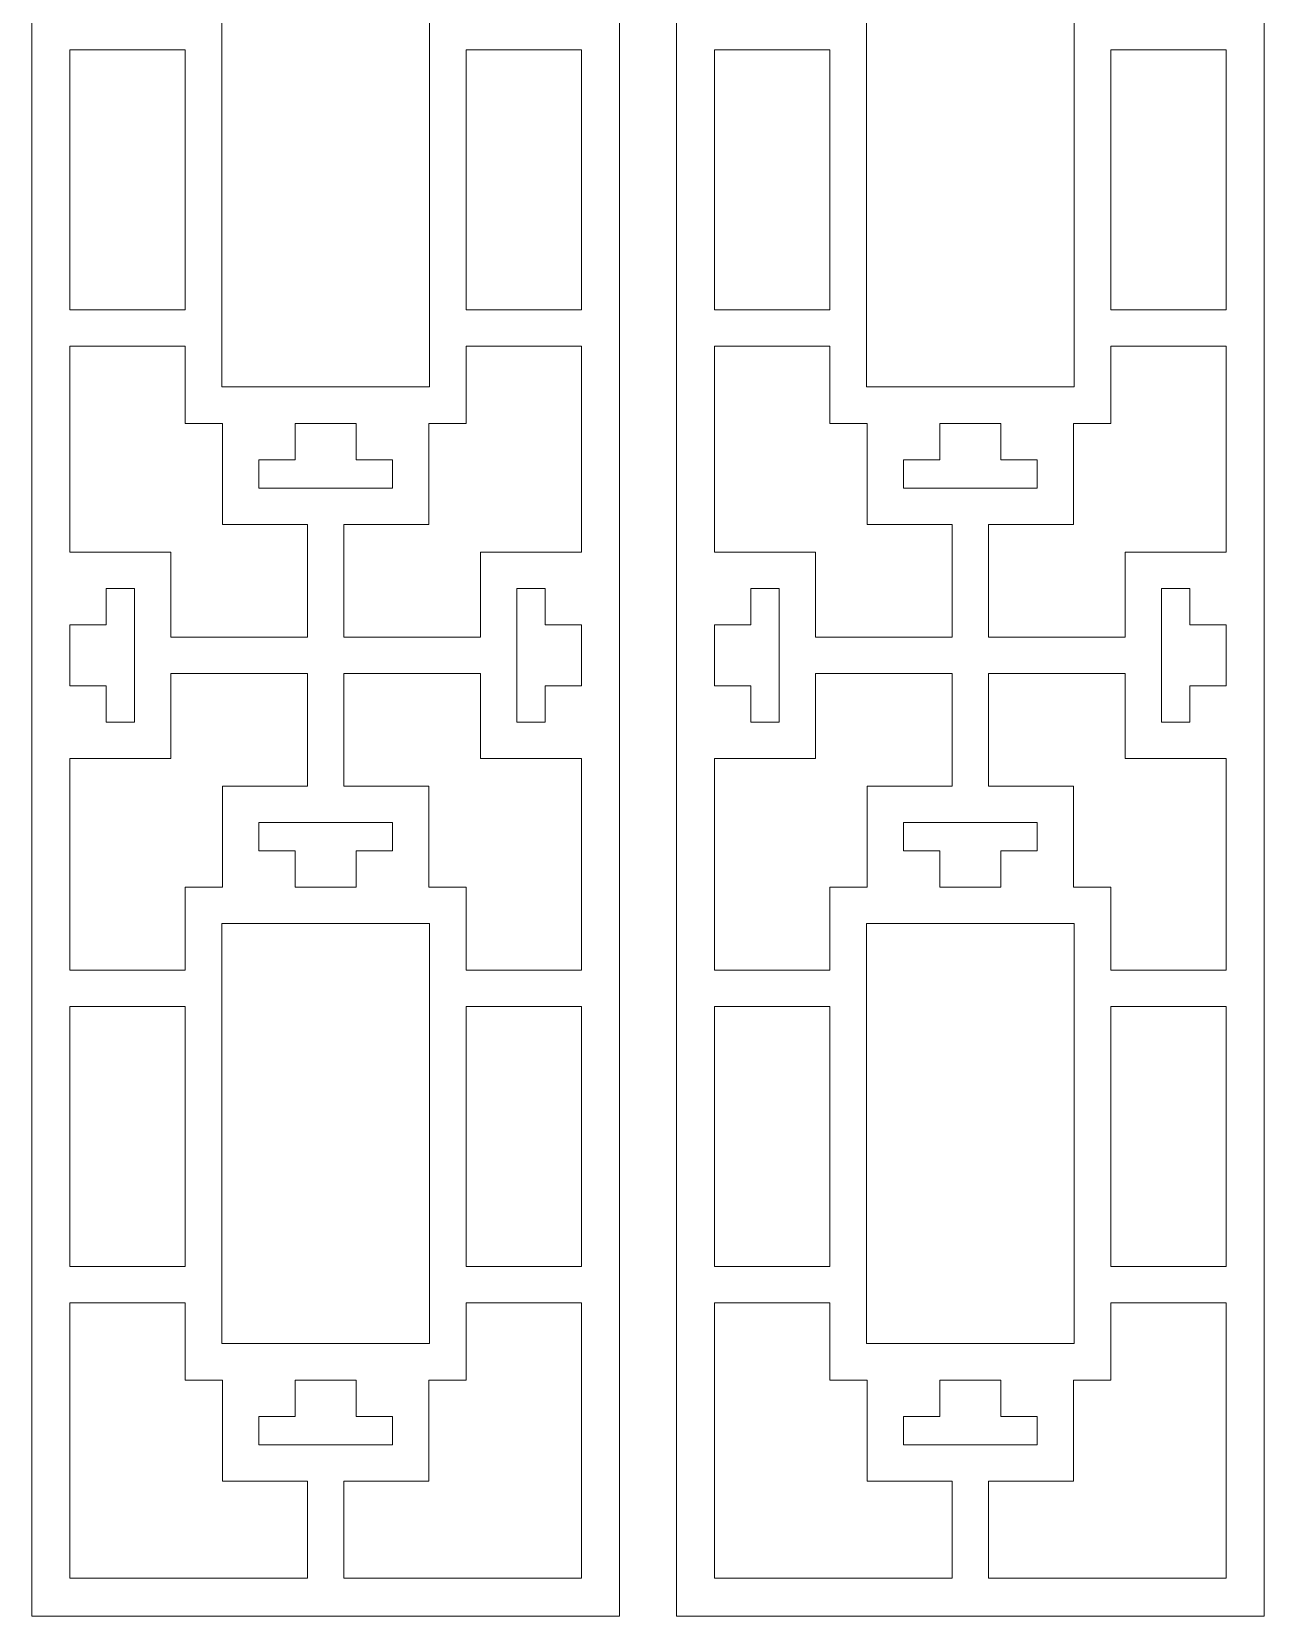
# Model space of a CAD drawing. Header units: centimetres. Extents: x -10 to -1.9, y -9.5 to 9.5.
# Drawn here: x -10.01 to -1.9, y -9.5 to 0.94 of the extents above; entities that cross this region are included whole.
import ezdxf

# ---------------------------------------------------------------- set-up
doc = ezdxf.new("R2010")
doc.units = ezdxf.units.CM
doc.header["$MEASUREMENT"] = 0
doc.layers.add('layer 1', color=7, linetype='Continuous')

msp = doc.modelspace()

# ---------------------------------------------------------------- linework, layer by layer
at = {"layer": 'layer 1', "color": 250, "lineweight": 9}
for points, knots in [([(-10.01028, 9.5), (-10.01028, 9.5), (-10.01028, 9.5), (-10.01028, 9.5), (-10.01028, 9.5), (-10.01028, 9.5), (-6.13964, 9.5), (-6.13964, 9.5), (-6.13964, 9.5), (-6.13964, 9.5), (-6.13964, -9.5), (-6.13964, -9.5), (-6.13964, -9.5), (-6.13964, -9.5), (-10.01028, -9.5), (-10.01028, -9.5), (-10.01028, -9.5), (-10.01028, -9.5), (-10.01028, 9.5), (-10.01028, 9.5)], [0, 0, 0, 0, 0.16666667, 0.16666667, 0.16666667, 0.16666667, 0.33333333, 0.33333333, 0.33333333, 0.33333333, 0.5, 0.5, 0.5, 0.5, 0.66666667, 0.66666667, 0.66666667, 0.66666667, 1, 1, 1, 1]), ([(-8.75913, 1.36327), (-8.75913, 1.36327), (-8.75913, 1.36327), (-8.75913, 1.36327), (-8.75913, 1.36327), (-8.75913, 1.36327), (-7.39078, 1.36327), (-7.39078, 1.36327), (-7.39078, 1.36327), (-7.39078, 1.36327), (-7.39078, -1.40278), (-7.39078, -1.40278), (-7.39078, -1.40278), (-7.39078, -1.40278), (-8.75913, -1.40278), (-8.75913, -1.40278), (-8.75913, -1.40278), (-8.75913, -1.40278), (-8.75913, 1.36327), (-8.75913, 1.36327)], [0, 0, 0, 0, 0.16666667, 0.16666667, 0.16666667, 0.16666667, 0.33333333, 0.33333333, 0.33333333, 0.33333333, 0.5, 0.5, 0.5, 0.5, 0.66666667, 0.66666667, 0.66666667, 0.66666667, 1, 1, 1, 1]), ([(-9.75881, -0.89433), (-9.75881, -0.89433), (-9.75881, -0.89433), (-9.75881, -0.89433), (-9.75881, -0.89433), (-9.75881, -0.89433), (-9.75881, 0.81739), (-9.75881, 0.81739), (-9.75881, 0.81739), (-9.75881, 0.81739), (-8.99922, 0.81739), (-8.99922, 0.81739), (-8.99922, 0.81739), (-8.99922, 0.81739), (-8.99922, -0.89433), (-8.99922, -0.89433), (-8.99922, -0.89433), (-8.99922, -0.89433), (-9.75881, -0.89433), (-9.75881, -0.89433)], [0, 0, 0, 0, 0.16666667, 0.16666667, 0.16666667, 0.16666667, 0.33333333, 0.33333333, 0.33333333, 0.33333333, 0.5, 0.5, 0.5, 0.5, 0.66666667, 0.66666667, 0.66666667, 0.66666667, 1, 1, 1, 1]), ([(-6.39109, 0.81739), (-6.39109, 0.81739), (-6.39109, 0.81739), (-6.39109, 0.81739), (-6.39109, 0.81739), (-6.39109, 0.81739), (-6.39109, -0.89433), (-6.39109, -0.89433), (-6.39109, -0.89433), (-6.39109, -0.89433), (-7.1507, -0.89433), (-7.1507, -0.89433), (-7.1507, -0.89433), (-7.1507, -0.89433), (-7.1507, 0.81739), (-7.1507, 0.81739), (-7.1507, 0.81739), (-7.1507, 0.81739), (-6.39109, 0.81739), (-6.39109, 0.81739)], [0, 0, 0, 0, 0.16666667, 0.16666667, 0.16666667, 0.16666667, 0.33333333, 0.33333333, 0.33333333, 0.33333333, 0.5, 0.5, 0.5, 0.5, 0.66666667, 0.66666667, 0.66666667, 0.66666667, 1, 1, 1, 1]), ([(-9.75881, -2.48993), (-9.75881, -2.48993), (-9.75881, -2.48993), (-9.75881, -2.48993), (-9.75881, -2.48993), (-9.75881, -2.48993), (-9.75881, -1.13441), (-9.75881, -1.13441), (-9.75881, -1.13441), (-9.75881, -1.13441), (-8.99922, -1.13441), (-8.99922, -1.13441), (-8.99922, -1.13441), (-8.99922, -1.13441), (-8.99922, -1.64286), (-8.99922, -1.64286), (-8.99922, -1.64286), (-8.99922, -1.64286), (-8.75521, -1.64286), (-8.75521, -1.64286), (-8.75521, -1.64286), (-8.75521, -1.64286), (-8.75521, -1.88295), (-8.75521, -1.88295), (-8.75521, -1.88295), (-8.75521, -1.88295), (-8.75521, -2.06896), (-8.75521, -2.06896), (-8.75521, -2.06896), (-8.75521, -2.06896), (-8.75521, -2.30905), (-8.75521, -2.30905), (-8.75521, -2.30905), (-8.75521, -2.30905), (-8.51511, -2.30905), (-8.51511, -2.30905), (-8.51511, -2.30905), (-8.51511, -2.30905), (-8.195, -2.30905), (-8.195, -2.30905), (-8.195, -2.30905), (-8.195, -2.30905), (-8.195, -3.05013), (-8.195, -3.05013), (-8.195, -3.05013), (-8.195, -3.05013), (-9.09359, -3.05013), (-9.09359, -3.05013), (-9.09359, -3.05013), (-9.09359, -3.05013), (-9.09359, -2.73002), (-9.09359, -2.73002), (-9.09359, -2.73002), (-9.09359, -2.73002), (-9.09359, -2.48993), (-9.09359, -2.48993), (-9.09359, -2.48993), (-9.09359, -2.48993), (-9.33368, -2.48993), (-9.33368, -2.48993), (-9.33368, -2.48993), (-9.33368, -2.48993), (-9.51968, -2.48993), (-9.51968, -2.48993), (-9.51968, -2.48993), (-9.51968, -2.48993), (-9.75881, -2.48993), (-9.75881, -2.48993)], [0, 0, 0, 0, 0.05555556, 0.05555556, 0.05555556, 0.05555556, 0.11111111, 0.11111111, 0.11111111, 0.11111111, 0.16666667, 0.16666667, 0.16666667, 0.16666667, 0.22222222, 0.22222222, 0.22222222, 0.22222222, 0.27777778, 0.27777778, 0.27777778, 0.27777778, 0.33333333, 0.33333333, 0.33333333, 0.33333333, 0.38888889, 0.38888889, 0.38888889, 0.38888889, 0.44444444, 0.44444444, 0.44444444, 0.44444444, 0.5, 0.5, 0.5, 0.5, 0.55555556, 0.55555556, 0.55555556, 0.55555556, 0.61111111, 0.61111111, 0.61111111, 0.61111111, 0.66666667, 0.66666667, 0.66666667, 0.66666667, 0.72222222, 0.72222222, 0.72222222, 0.72222222, 0.77777778, 0.77777778, 0.77777778, 0.77777778, 0.83333333, 0.83333333, 0.83333333, 0.83333333, 0.88888889, 0.88888889, 0.88888889, 0.88888889, 1, 1, 1, 1]), ([(-6.39109, -1.13441), (-6.39109, -1.13441), (-6.39109, -1.13441), (-6.39109, -1.13441), (-6.39109, -1.13441), (-6.39109, -1.13441), (-6.39109, -2.48993), (-6.39109, -2.48993), (-6.39109, -2.48993), (-6.39109, -2.48993), (-6.63022, -2.48993), (-6.63022, -2.48993), (-6.63022, -2.48993), (-6.63022, -2.48993), (-6.81623, -2.48993), (-6.81623, -2.48993), (-6.81623, -2.48993), (-6.81623, -2.48993), (-7.05632, -2.48993), (-7.05632, -2.48993), (-7.05632, -2.48993), (-7.05632, -2.48993), (-7.05632, -2.73002), (-7.05632, -2.73002), (-7.05632, -2.73002), (-7.05632, -2.73002), (-7.05632, -3.05013), (-7.05632, -3.05013), (-7.05632, -3.05013), (-7.05632, -3.05013), (-7.95492, -3.05013), (-7.95492, -3.05013), (-7.95492, -3.05013), (-7.95492, -3.05013), (-7.95492, -2.30905), (-7.95492, -2.30905), (-7.95492, -2.30905), (-7.95492, -2.30905), (-7.63479, -2.30905), (-7.63479, -2.30905), (-7.63479, -2.30905), (-7.63479, -2.30905), (-7.39473, -2.30905), (-7.39473, -2.30905), (-7.39473, -2.30905), (-7.39473, -2.30905), (-7.39473, -2.06896), (-7.39473, -2.06896), (-7.39473, -2.06896), (-7.39473, -2.06896), (-7.39473, -1.88295), (-7.39473, -1.88295), (-7.39473, -1.88295), (-7.39473, -1.88295), (-7.39473, -1.64286), (-7.39473, -1.64286), (-7.39473, -1.64286), (-7.39473, -1.64286), (-7.1507, -1.64286), (-7.1507, -1.64286), (-7.1507, -1.64286), (-7.1507, -1.64286), (-7.1507, -1.13441), (-7.1507, -1.13441), (-7.1507, -1.13441), (-7.1507, -1.13441), (-6.39109, -1.13441), (-6.39109, -1.13441)], [0, 0, 0, 0, 0.05555556, 0.05555556, 0.05555556, 0.05555556, 0.11111111, 0.11111111, 0.11111111, 0.11111111, 0.16666667, 0.16666667, 0.16666667, 0.16666667, 0.22222222, 0.22222222, 0.22222222, 0.22222222, 0.27777778, 0.27777778, 0.27777778, 0.27777778, 0.33333333, 0.33333333, 0.33333333, 0.33333333, 0.38888889, 0.38888889, 0.38888889, 0.38888889, 0.44444444, 0.44444444, 0.44444444, 0.44444444, 0.5, 0.5, 0.5, 0.5, 0.55555556, 0.55555556, 0.55555556, 0.55555556, 0.61111111, 0.61111111, 0.61111111, 0.61111111, 0.66666667, 0.66666667, 0.66666667, 0.66666667, 0.72222222, 0.72222222, 0.72222222, 0.72222222, 0.77777778, 0.77777778, 0.77777778, 0.77777778, 0.83333333, 0.83333333, 0.83333333, 0.83333333, 0.88888889, 0.88888889, 0.88888889, 0.88888889, 1, 1, 1, 1]), ([(-8.27504, -1.64286), (-8.27504, -1.64286), (-8.27504, -1.64286), (-8.27504, -1.64286), (-8.27504, -1.64286), (-8.27504, -1.64286), (-8.27504, -1.88295), (-8.27504, -1.88295), (-8.27504, -1.88295), (-8.27504, -1.88295), (-8.51511, -1.88295), (-8.51511, -1.88295), (-8.51511, -1.88295), (-8.51511, -1.88295), (-8.51511, -2.06896), (-8.51511, -2.06896), (-8.51511, -2.06896), (-8.51511, -2.06896), (-7.63479, -2.06896), (-7.63479, -2.06896), (-7.63479, -2.06896), (-7.63479, -2.06896), (-7.63479, -1.88295), (-7.63479, -1.88295), (-7.63479, -1.88295), (-7.63479, -1.88295), (-7.8749, -1.88295), (-7.8749, -1.88295), (-7.8749, -1.88295), (-7.8749, -1.88295), (-7.8749, -1.64286), (-7.8749, -1.64286), (-7.8749, -1.64286), (-7.8749, -1.64286), (-8.27504, -1.64286), (-8.27504, -1.64286)], [0, 0, 0, 0, 0.1, 0.1, 0.1, 0.1, 0.2, 0.2, 0.2, 0.2, 0.3, 0.3, 0.3, 0.3, 0.4, 0.4, 0.4, 0.4, 0.5, 0.5, 0.5, 0.5, 0.6, 0.6, 0.6, 0.6, 0.7, 0.7, 0.7, 0.7, 0.8, 0.8, 0.8, 0.8, 1, 1, 1, 1]), ([(-9.75881, -3.37024), (-9.75881, -3.37024), (-9.75881, -3.37024), (-9.75881, -3.37024), (-9.75881, -3.37024), (-9.75881, -3.37024), (-9.75881, -2.9701), (-9.75881, -2.9701), (-9.75881, -2.9701), (-9.75881, -2.9701), (-9.51968, -2.9701), (-9.51968, -2.9701), (-9.51968, -2.9701), (-9.51968, -2.9701), (-9.51968, -2.73002), (-9.51968, -2.73002), (-9.51968, -2.73002), (-9.51968, -2.73002), (-9.33368, -2.73002), (-9.33368, -2.73002), (-9.33368, -2.73002), (-9.33368, -2.73002), (-9.33368, -3.61033), (-9.33368, -3.61033), (-9.33368, -3.61033), (-9.33368, -3.61033), (-9.51968, -3.61033), (-9.51968, -3.61033), (-9.51968, -3.61033), (-9.51968, -3.61033), (-9.51968, -3.37024), (-9.51968, -3.37024), (-9.51968, -3.37024), (-9.51968, -3.37024), (-9.75881, -3.37024), (-9.75881, -3.37024)], [0, 0, 0, 0, 0.1, 0.1, 0.1, 0.1, 0.2, 0.2, 0.2, 0.2, 0.3, 0.3, 0.3, 0.3, 0.4, 0.4, 0.4, 0.4, 0.5, 0.5, 0.5, 0.5, 0.6, 0.6, 0.6, 0.6, 0.7, 0.7, 0.7, 0.7, 0.8, 0.8, 0.8, 0.8, 1, 1, 1, 1]), ([(-6.39109, -2.9701), (-6.39109, -2.9701), (-6.39109, -2.9701), (-6.39109, -2.9701), (-6.39109, -2.9701), (-6.39109, -2.9701), (-6.39109, -3.37024), (-6.39109, -3.37024), (-6.39109, -3.37024), (-6.39109, -3.37024), (-6.63022, -3.37024), (-6.63022, -3.37024), (-6.63022, -3.37024), (-6.63022, -3.37024), (-6.63022, -3.61033), (-6.63022, -3.61033), (-6.63022, -3.61033), (-6.63022, -3.61033), (-6.81623, -3.61033), (-6.81623, -3.61033), (-6.81623, -3.61033), (-6.81623, -3.61033), (-6.81623, -2.73002), (-6.81623, -2.73002), (-6.81623, -2.73002), (-6.81623, -2.73002), (-6.63022, -2.73002), (-6.63022, -2.73002), (-6.63022, -2.73002), (-6.63022, -2.73002), (-6.63022, -2.9701), (-6.63022, -2.9701), (-6.63022, -2.9701), (-6.63022, -2.9701), (-6.39109, -2.9701), (-6.39109, -2.9701)], [0, 0, 0, 0, 0.1, 0.1, 0.1, 0.1, 0.2, 0.2, 0.2, 0.2, 0.3, 0.3, 0.3, 0.3, 0.4, 0.4, 0.4, 0.4, 0.5, 0.5, 0.5, 0.5, 0.6, 0.6, 0.6, 0.6, 0.7, 0.7, 0.7, 0.7, 0.8, 0.8, 0.8, 0.8, 1, 1, 1, 1]), ([(-9.75881, -5.24338), (-9.75881, -5.24338), (-9.75881, -5.24338), (-9.75881, -5.24338), (-9.75881, -5.24338), (-9.75881, -5.24338), (-9.75881, -3.85041), (-9.75881, -3.85041), (-9.75881, -3.85041), (-9.75881, -3.85041), (-9.51968, -3.85041), (-9.51968, -3.85041), (-9.51968, -3.85041), (-9.51968, -3.85041), (-9.33368, -3.85041), (-9.33368, -3.85041), (-9.33368, -3.85041), (-9.33368, -3.85041), (-9.09359, -3.85041), (-9.09359, -3.85041), (-9.09359, -3.85041), (-9.09359, -3.85041), (-9.09359, -3.61033), (-9.09359, -3.61033), (-9.09359, -3.61033), (-9.09359, -3.61033), (-9.09359, -3.29021), (-9.09359, -3.29021), (-9.09359, -3.29021), (-9.09359, -3.29021), (-8.195, -3.29021), (-8.195, -3.29021), (-8.195, -3.29021), (-8.195, -3.29021), (-8.195, -4.0313), (-8.195, -4.0313), (-8.195, -4.0313), (-8.195, -4.0313), (-8.51511, -4.0313), (-8.51511, -4.0313), (-8.51511, -4.0313), (-8.51511, -4.0313), (-8.75521, -4.0313), (-8.75521, -4.0313), (-8.75521, -4.0313), (-8.75521, -4.25135), (-8.75521, -4.47732), (-8.75521, -4.69749), (-8.75521, -4.69749), (-8.75521, -4.69749), (-8.99922, -4.69749), (-8.99922, -4.69749), (-8.99922, -4.69749), (-8.99922, -4.69749), (-8.99922, -5.24338), (-8.99922, -5.24338), (-8.99922, -5.24338), (-8.99922, -5.24338), (-9.75881, -5.24338), (-9.75881, -5.24338)], [0, 0, 0, 0, 0.0625, 0.0625, 0.0625, 0.0625, 0.125, 0.125, 0.125, 0.125, 0.1875, 0.1875, 0.1875, 0.1875, 0.25, 0.25, 0.25, 0.25, 0.3125, 0.3125, 0.3125, 0.3125, 0.375, 0.375, 0.375, 0.375, 0.4375, 0.4375, 0.4375, 0.4375, 0.5, 0.5, 0.5, 0.5, 0.5625, 0.5625, 0.5625, 0.5625, 0.625, 0.625, 0.625, 0.625, 0.6875, 0.6875, 0.6875, 0.6875, 0.75, 0.75, 0.75, 0.75, 0.8125, 0.8125, 0.8125, 0.8125, 0.875, 0.875, 0.875, 0.875, 1, 1, 1, 1]), ([(-6.39109, -3.85041), (-6.39109, -3.85041), (-6.39109, -3.85041), (-6.39109, -3.85041), (-6.39109, -3.85041), (-6.39109, -3.85041), (-6.39109, -5.24338), (-6.39109, -5.24338), (-6.39109, -5.24338), (-6.39109, -5.24338), (-7.1507, -5.24338), (-7.1507, -5.24338), (-7.1507, -5.24338), (-7.1507, -5.24338), (-7.1507, -4.69749), (-7.1507, -4.69749), (-7.1507, -4.69749), (-7.1507, -4.69749), (-7.39473, -4.69749), (-7.39473, -4.69749), (-7.39473, -4.69749), (-7.39473, -4.47732), (-7.39473, -4.25135), (-7.39473, -4.0313), (-7.39473, -4.0313), (-7.39473, -4.0313), (-7.63479, -4.0313), (-7.63479, -4.0313), (-7.63479, -4.0313), (-7.63479, -4.0313), (-7.95492, -4.0313), (-7.95492, -4.0313), (-7.95492, -4.0313), (-7.95492, -4.0313), (-7.95492, -3.29021), (-7.95492, -3.29021), (-7.95492, -3.29021), (-7.95492, -3.29021), (-7.05632, -3.29021), (-7.05632, -3.29021), (-7.05632, -3.29021), (-7.05632, -3.29021), (-7.05632, -3.61033), (-7.05632, -3.61033), (-7.05632, -3.61033), (-7.05632, -3.61033), (-7.05632, -3.85041), (-7.05632, -3.85041), (-7.05632, -3.85041), (-7.05632, -3.85041), (-6.81623, -3.85041), (-6.81623, -3.85041), (-6.81623, -3.85041), (-6.81623, -3.85041), (-6.63022, -3.85041), (-6.63022, -3.85041), (-6.63022, -3.85041), (-6.63022, -3.85041), (-6.39109, -3.85041), (-6.39109, -3.85041)], [0, 0, 0, 0, 0.0625, 0.0625, 0.0625, 0.0625, 0.125, 0.125, 0.125, 0.125, 0.1875, 0.1875, 0.1875, 0.1875, 0.25, 0.25, 0.25, 0.25, 0.3125, 0.3125, 0.3125, 0.3125, 0.375, 0.375, 0.375, 0.375, 0.4375, 0.4375, 0.4375, 0.4375, 0.5, 0.5, 0.5, 0.5, 0.5625, 0.5625, 0.5625, 0.5625, 0.625, 0.625, 0.625, 0.625, 0.6875, 0.6875, 0.6875, 0.6875, 0.75, 0.75, 0.75, 0.75, 0.8125, 0.8125, 0.8125, 0.8125, 0.875, 0.875, 0.875, 0.875, 1, 1, 1, 1]), ([(-8.27504, -4.69749), (-8.27504, -4.69749), (-8.27504, -4.69749), (-8.27504, -4.69749), (-8.27504, -4.69749), (-8.27504, -4.69749), (-7.8749, -4.69749), (-7.8749, -4.69749), (-7.8749, -4.69749), (-7.8749, -4.69749), (-7.8749, -4.45741), (-7.8749, -4.45741), (-7.8749, -4.45741), (-7.8749, -4.45741), (-7.63479, -4.45741), (-7.63479, -4.45741), (-7.63479, -4.45741), (-7.63479, -4.45741), (-7.63479, -4.27138), (-7.63479, -4.27138), (-7.63479, -4.27138), (-7.63479, -4.27138), (-8.51511, -4.27138), (-8.51511, -4.27138), (-8.51511, -4.27138), (-8.51511, -4.27138), (-8.51511, -4.45741), (-8.51511, -4.45741), (-8.51511, -4.45741), (-8.51511, -4.45741), (-8.27504, -4.45741), (-8.27504, -4.45741), (-8.27504, -4.45741), (-8.27504, -4.45741), (-8.27504, -4.69749), (-8.27504, -4.69749)], [0, 0, 0, 0, 0.1, 0.1, 0.1, 0.1, 0.2, 0.2, 0.2, 0.2, 0.3, 0.3, 0.3, 0.3, 0.4, 0.4, 0.4, 0.4, 0.5, 0.5, 0.5, 0.5, 0.6, 0.6, 0.6, 0.6, 0.7, 0.7, 0.7, 0.7, 0.8, 0.8, 0.8, 0.8, 1, 1, 1, 1]), ([(-8.75913, -4.93757), (-8.75913, -4.93757), (-8.75913, -4.93757), (-8.75913, -4.93757), (-8.75913, -4.93757), (-8.75913, -4.93757), (-7.39078, -4.93757), (-7.39078, -4.93757), (-7.39078, -4.93757), (-7.39078, -4.93757), (-7.39078, -7.70362), (-7.39078, -7.70362), (-7.39078, -7.70362), (-7.39078, -7.70362), (-8.75913, -7.70362), (-8.75913, -7.70362), (-8.75913, -7.70362), (-8.75913, -7.70362), (-8.75913, -4.93757), (-8.75913, -4.93757)], [0, 0, 0, 0, 0.16666667, 0.16666667, 0.16666667, 0.16666667, 0.33333333, 0.33333333, 0.33333333, 0.33333333, 0.5, 0.5, 0.5, 0.5, 0.66666667, 0.66666667, 0.66666667, 0.66666667, 1, 1, 1, 1]), ([(-9.75881, -7.19519), (-9.75881, -7.19519), (-9.75881, -7.19519), (-9.75881, -7.19519), (-9.75881, -7.19519), (-9.75881, -7.19519), (-9.75881, -5.48347), (-9.75881, -5.48347), (-9.75881, -5.48347), (-9.75881, -5.48347), (-8.99922, -5.48347), (-8.99922, -5.48347), (-8.99922, -5.48347), (-8.99922, -5.48347), (-8.99922, -7.19519), (-8.99922, -7.19519), (-8.99922, -7.19519), (-8.99922, -7.19519), (-9.75881, -7.19519), (-9.75881, -7.19519)], [0, 0, 0, 0, 0.16666667, 0.16666667, 0.16666667, 0.16666667, 0.33333333, 0.33333333, 0.33333333, 0.33333333, 0.5, 0.5, 0.5, 0.5, 0.66666667, 0.66666667, 0.66666667, 0.66666667, 1, 1, 1, 1]), ([(-6.39109, -5.48347), (-6.39109, -5.48347), (-6.39109, -5.48347), (-6.39109, -5.48347), (-6.39109, -5.48347), (-6.39109, -5.48347), (-6.39109, -7.19519), (-6.39109, -7.19519), (-6.39109, -7.19519), (-6.39109, -7.19519), (-7.1507, -7.19519), (-7.1507, -7.19519), (-7.1507, -7.19519), (-7.1507, -7.19519), (-7.1507, -5.48347), (-7.1507, -5.48347), (-7.1507, -5.48347), (-7.1507, -5.48347), (-6.39109, -5.48347), (-6.39109, -5.48347)], [0, 0, 0, 0, 0.16666667, 0.16666667, 0.16666667, 0.16666667, 0.33333333, 0.33333333, 0.33333333, 0.33333333, 0.5, 0.5, 0.5, 0.5, 0.66666667, 0.66666667, 0.66666667, 0.66666667, 1, 1, 1, 1]), ([(-8.195, -9.24853), (-8.195, -9.24853), (-8.195, -9.24853), (-8.195, -9.24853), (-8.195, -9.24853), (-8.195, -9.24853), (-9.75881, -9.24853), (-9.75881, -9.24853), (-9.75881, -9.24853), (-9.75881, -9.24853), (-9.75881, -7.43527), (-9.75881, -7.43527), (-9.75881, -7.43527), (-9.75881, -7.43527), (-8.99922, -7.43527), (-8.99922, -7.43527), (-8.99922, -7.43527), (-8.99922, -7.43527), (-8.99922, -7.94371), (-8.99922, -7.94371), (-8.99922, -7.94371), (-8.99922, -7.94371), (-8.75521, -7.94371), (-8.75521, -7.94371), (-8.75521, -7.94371), (-8.75521, -8.16576), (-8.75521, -8.38783), (-8.75521, -8.60989), (-8.75521, -8.60989), (-8.75521, -8.60989), (-8.195, -8.60989), (-8.195, -8.60989), (-8.195, -8.60989), (-8.195, -8.60989), (-8.195, -9.24853), (-8.195, -9.24853)], [0, 0, 0, 0, 0.1, 0.1, 0.1, 0.1, 0.2, 0.2, 0.2, 0.2, 0.3, 0.3, 0.3, 0.3, 0.4, 0.4, 0.4, 0.4, 0.5, 0.5, 0.5, 0.5, 0.6, 0.6, 0.6, 0.6, 0.7, 0.7, 0.7, 0.7, 0.8, 0.8, 0.8, 0.8, 1, 1, 1, 1]), ([(-6.39109, -7.43527), (-6.39109, -7.43527), (-6.39109, -7.43527), (-6.39109, -7.43527), (-6.39109, -7.43527), (-6.39109, -7.43527), (-6.39109, -9.24853), (-6.39109, -9.24853), (-6.39109, -9.24853), (-6.39109, -9.24853), (-7.95492, -9.24853), (-7.95492, -9.24853), (-7.95492, -9.24853), (-7.95492, -9.24853), (-7.95492, -8.60989), (-7.95492, -8.60989), (-7.95492, -8.60989), (-7.95492, -8.60989), (-7.39473, -8.60989), (-7.39473, -8.60989), (-7.39473, -8.60989), (-7.39473, -8.38783), (-7.39473, -8.16578), (-7.39473, -7.94371), (-7.39473, -7.94371), (-7.39473, -7.94371), (-7.1507, -7.94371), (-7.1507, -7.94371), (-7.1507, -7.94371), (-7.1507, -7.94371), (-7.1507, -7.43527), (-7.1507, -7.43527), (-7.1507, -7.43527), (-7.1507, -7.43527), (-6.39109, -7.43527), (-6.39109, -7.43527)], [0, 0, 0, 0, 0.1, 0.1, 0.1, 0.1, 0.2, 0.2, 0.2, 0.2, 0.3, 0.3, 0.3, 0.3, 0.4, 0.4, 0.4, 0.4, 0.5, 0.5, 0.5, 0.5, 0.6, 0.6, 0.6, 0.6, 0.7, 0.7, 0.7, 0.7, 0.8, 0.8, 0.8, 0.8, 1, 1, 1, 1]), ([(-8.27504, -7.94371), (-8.27504, -7.94371), (-8.27504, -7.94371), (-8.27504, -7.94371), (-8.27504, -7.94371), (-8.27504, -7.94371), (-8.27504, -8.18379), (-8.27504, -8.18379), (-8.27504, -8.18379), (-8.27504, -8.18379), (-8.51511, -8.18379), (-8.51511, -8.18379), (-8.51511, -8.18379), (-8.51511, -8.18379), (-8.51511, -8.3698), (-8.51511, -8.3698), (-8.51511, -8.3698), (-8.51511, -8.3698), (-7.63479, -8.3698), (-7.63479, -8.3698), (-7.63479, -8.3698), (-7.63479, -8.3698), (-7.63479, -8.18379), (-7.63479, -8.18379), (-7.63479, -8.18379), (-7.63479, -8.18379), (-7.8749, -8.18379), (-7.8749, -8.18379), (-7.8749, -8.18379), (-7.8749, -8.18379), (-7.8749, -7.94371), (-7.8749, -7.94371), (-7.8749, -7.94371), (-7.8749, -7.94371), (-8.27504, -7.94371), (-8.27504, -7.94371)], [0, 0, 0, 0, 0.1, 0.1, 0.1, 0.1, 0.2, 0.2, 0.2, 0.2, 0.3, 0.3, 0.3, 0.3, 0.4, 0.4, 0.4, 0.4, 0.5, 0.5, 0.5, 0.5, 0.6, 0.6, 0.6, 0.6, 0.7, 0.7, 0.7, 0.7, 0.8, 0.8, 0.8, 0.8, 1, 1, 1, 1])]:
    msp.add_open_spline(points, degree=3, knots=knots, dxfattribs=at)
at = {"layer": 'layer 1', "color": 7, "lineweight": 9}
for points, knots in [([(-5.76575, 9.5), (-5.76575, 9.5), (-5.76575, 9.5), (-5.76575, 9.5), (-5.76575, 9.5), (-5.76575, 9.5), (-1.89511, 9.5), (-1.89511, 9.5), (-1.89511, 9.5), (-1.89511, 9.5), (-1.89511, -9.5), (-1.89511, -9.5), (-1.89511, -9.5), (-1.89511, -9.5), (-5.76575, -9.5), (-5.76575, -9.5), (-5.76575, -9.5), (-5.76575, -9.5), (-5.76575, 9.5), (-5.76575, 9.5)], [0, 0, 0, 0, 0.16666667, 0.16666667, 0.16666667, 0.16666667, 0.33333333, 0.33333333, 0.33333333, 0.33333333, 0.5, 0.5, 0.5, 0.5, 0.66666667, 0.66666667, 0.66666667, 0.66666667, 1, 1, 1, 1]), ([(-4.5146, 1.36327), (-4.5146, 1.36327), (-4.5146, 1.36327), (-4.5146, 1.36327), (-4.5146, 1.36327), (-4.5146, 1.36327), (-3.14625, 1.36327), (-3.14625, 1.36327), (-3.14625, 1.36327), (-3.14625, 1.36327), (-3.14625, -1.40278), (-3.14625, -1.40278), (-3.14625, -1.40278), (-3.14625, -1.40278), (-4.5146, -1.40278), (-4.5146, -1.40278), (-4.5146, -1.40278), (-4.5146, -1.40278), (-4.5146, 1.36327), (-4.5146, 1.36327)], [0, 0, 0, 0, 0.16666667, 0.16666667, 0.16666667, 0.16666667, 0.33333333, 0.33333333, 0.33333333, 0.33333333, 0.5, 0.5, 0.5, 0.5, 0.66666667, 0.66666667, 0.66666667, 0.66666667, 1, 1, 1, 1]), ([(-5.51428, -0.89433), (-5.51428, -0.89433), (-5.51428, -0.89433), (-5.51428, -0.89433), (-5.51428, -0.89433), (-5.51428, -0.89433), (-5.51428, 0.81739), (-5.51428, 0.81739), (-5.51428, 0.81739), (-5.51428, 0.81739), (-4.75469, 0.81739), (-4.75469, 0.81739), (-4.75469, 0.81739), (-4.75469, 0.81739), (-4.75469, -0.89433), (-4.75469, -0.89433), (-4.75469, -0.89433), (-4.75469, -0.89433), (-5.51428, -0.89433), (-5.51428, -0.89433)], [0, 0, 0, 0, 0.16666667, 0.16666667, 0.16666667, 0.16666667, 0.33333333, 0.33333333, 0.33333333, 0.33333333, 0.5, 0.5, 0.5, 0.5, 0.66666667, 0.66666667, 0.66666667, 0.66666667, 1, 1, 1, 1]), ([(-2.14656, 0.81739), (-2.14656, 0.81739), (-2.14656, 0.81739), (-2.14656, 0.81739), (-2.14656, 0.81739), (-2.14656, 0.81739), (-2.14656, -0.89433), (-2.14656, -0.89433), (-2.14656, -0.89433), (-2.14656, -0.89433), (-2.90617, -0.89433), (-2.90617, -0.89433), (-2.90617, -0.89433), (-2.90617, -0.89433), (-2.90617, 0.81739), (-2.90617, 0.81739), (-2.90617, 0.81739), (-2.90617, 0.81739), (-2.14656, 0.81739), (-2.14656, 0.81739)], [0, 0, 0, 0, 0.16666667, 0.16666667, 0.16666667, 0.16666667, 0.33333333, 0.33333333, 0.33333333, 0.33333333, 0.5, 0.5, 0.5, 0.5, 0.66666667, 0.66666667, 0.66666667, 0.66666667, 1, 1, 1, 1]), ([(-5.51428, -2.48993), (-5.51428, -2.48993), (-5.51428, -2.48993), (-5.51428, -2.48993), (-5.51428, -2.48993), (-5.51428, -2.48993), (-5.51428, -1.13441), (-5.51428, -1.13441), (-5.51428, -1.13441), (-5.51428, -1.13441), (-4.75469, -1.13441), (-4.75469, -1.13441), (-4.75469, -1.13441), (-4.75469, -1.13441), (-4.75469, -1.64286), (-4.75469, -1.64286), (-4.75469, -1.64286), (-4.75469, -1.64286), (-4.51068, -1.64286), (-4.51068, -1.64286), (-4.51068, -1.64286), (-4.51068, -1.64286), (-4.51068, -1.88295), (-4.51068, -1.88295), (-4.51068, -1.88295), (-4.51068, -1.88295), (-4.51068, -2.06896), (-4.51068, -2.06896), (-4.51068, -2.06896), (-4.51068, -2.06896), (-4.51068, -2.30905), (-4.51068, -2.30905), (-4.51068, -2.30905), (-4.51068, -2.30905), (-4.27058, -2.30905), (-4.27058, -2.30905), (-4.27058, -2.30905), (-4.27058, -2.30905), (-3.95047, -2.30905), (-3.95047, -2.30905), (-3.95047, -2.30905), (-3.95047, -2.30905), (-3.95047, -3.05013), (-3.95047, -3.05013), (-3.95047, -3.05013), (-3.95047, -3.05013), (-4.84906, -3.05013), (-4.84906, -3.05013), (-4.84906, -3.05013), (-4.84906, -3.05013), (-4.84906, -2.73002), (-4.84906, -2.73002), (-4.84906, -2.73002), (-4.84906, -2.73002), (-4.84906, -2.48993), (-4.84906, -2.48993), (-4.84906, -2.48993), (-4.84906, -2.48993), (-5.08915, -2.48993), (-5.08915, -2.48993), (-5.08915, -2.48993), (-5.08915, -2.48993), (-5.27515, -2.48993), (-5.27515, -2.48993), (-5.27515, -2.48993), (-5.27515, -2.48993), (-5.51428, -2.48993), (-5.51428, -2.48993)], [0, 0, 0, 0, 0.05555556, 0.05555556, 0.05555556, 0.05555556, 0.11111111, 0.11111111, 0.11111111, 0.11111111, 0.16666667, 0.16666667, 0.16666667, 0.16666667, 0.22222222, 0.22222222, 0.22222222, 0.22222222, 0.27777778, 0.27777778, 0.27777778, 0.27777778, 0.33333333, 0.33333333, 0.33333333, 0.33333333, 0.38888889, 0.38888889, 0.38888889, 0.38888889, 0.44444444, 0.44444444, 0.44444444, 0.44444444, 0.5, 0.5, 0.5, 0.5, 0.55555556, 0.55555556, 0.55555556, 0.55555556, 0.61111111, 0.61111111, 0.61111111, 0.61111111, 0.66666667, 0.66666667, 0.66666667, 0.66666667, 0.72222222, 0.72222222, 0.72222222, 0.72222222, 0.77777778, 0.77777778, 0.77777778, 0.77777778, 0.83333333, 0.83333333, 0.83333333, 0.83333333, 0.88888889, 0.88888889, 0.88888889, 0.88888889, 1, 1, 1, 1]), ([(-2.14656, -1.13441), (-2.14656, -1.13441), (-2.14656, -1.13441), (-2.14656, -1.13441), (-2.14656, -1.13441), (-2.14656, -1.13441), (-2.14656, -2.48993), (-2.14656, -2.48993), (-2.14656, -2.48993), (-2.14656, -2.48993), (-2.38569, -2.48993), (-2.38569, -2.48993), (-2.38569, -2.48993), (-2.38569, -2.48993), (-2.5717, -2.48993), (-2.5717, -2.48993), (-2.5717, -2.48993), (-2.5717, -2.48993), (-2.81179, -2.48993), (-2.81179, -2.48993), (-2.81179, -2.48993), (-2.81179, -2.48993), (-2.81179, -2.73002), (-2.81179, -2.73002), (-2.81179, -2.73002), (-2.81179, -2.73002), (-2.81179, -3.05013), (-2.81179, -3.05013), (-2.81179, -3.05013), (-2.81179, -3.05013), (-3.71039, -3.05013), (-3.71039, -3.05013), (-3.71039, -3.05013), (-3.71039, -3.05013), (-3.71039, -2.30905), (-3.71039, -2.30905), (-3.71039, -2.30905), (-3.71039, -2.30905), (-3.39026, -2.30905), (-3.39026, -2.30905), (-3.39026, -2.30905), (-3.39026, -2.30905), (-3.1502, -2.30905), (-3.1502, -2.30905), (-3.1502, -2.30905), (-3.1502, -2.30905), (-3.1502, -2.06896), (-3.1502, -2.06896), (-3.1502, -2.06896), (-3.1502, -2.06896), (-3.1502, -1.88295), (-3.1502, -1.88295), (-3.1502, -1.88295), (-3.1502, -1.88295), (-3.1502, -1.64286), (-3.1502, -1.64286), (-3.1502, -1.64286), (-3.1502, -1.64286), (-2.90617, -1.64286), (-2.90617, -1.64286), (-2.90617, -1.64286), (-2.90617, -1.64286), (-2.90617, -1.13441), (-2.90617, -1.13441), (-2.90617, -1.13441), (-2.90617, -1.13441), (-2.14656, -1.13441), (-2.14656, -1.13441)], [0, 0, 0, 0, 0.05555556, 0.05555556, 0.05555556, 0.05555556, 0.11111111, 0.11111111, 0.11111111, 0.11111111, 0.16666667, 0.16666667, 0.16666667, 0.16666667, 0.22222222, 0.22222222, 0.22222222, 0.22222222, 0.27777778, 0.27777778, 0.27777778, 0.27777778, 0.33333333, 0.33333333, 0.33333333, 0.33333333, 0.38888889, 0.38888889, 0.38888889, 0.38888889, 0.44444444, 0.44444444, 0.44444444, 0.44444444, 0.5, 0.5, 0.5, 0.5, 0.55555556, 0.55555556, 0.55555556, 0.55555556, 0.61111111, 0.61111111, 0.61111111, 0.61111111, 0.66666667, 0.66666667, 0.66666667, 0.66666667, 0.72222222, 0.72222222, 0.72222222, 0.72222222, 0.77777778, 0.77777778, 0.77777778, 0.77777778, 0.83333333, 0.83333333, 0.83333333, 0.83333333, 0.88888889, 0.88888889, 0.88888889, 0.88888889, 1, 1, 1, 1]), ([(-4.03051, -1.64286), (-4.03051, -1.64286), (-4.03051, -1.64286), (-4.03051, -1.64286), (-4.03051, -1.64286), (-4.03051, -1.64286), (-4.03051, -1.88295), (-4.03051, -1.88295), (-4.03051, -1.88295), (-4.03051, -1.88295), (-4.27058, -1.88295), (-4.27058, -1.88295), (-4.27058, -1.88295), (-4.27058, -1.88295), (-4.27058, -2.06896), (-4.27058, -2.06896), (-4.27058, -2.06896), (-4.27058, -2.06896), (-3.39026, -2.06896), (-3.39026, -2.06896), (-3.39026, -2.06896), (-3.39026, -2.06896), (-3.39026, -1.88295), (-3.39026, -1.88295), (-3.39026, -1.88295), (-3.39026, -1.88295), (-3.63037, -1.88295), (-3.63037, -1.88295), (-3.63037, -1.88295), (-3.63037, -1.88295), (-3.63037, -1.64286), (-3.63037, -1.64286), (-3.63037, -1.64286), (-3.63037, -1.64286), (-4.03051, -1.64286), (-4.03051, -1.64286)], [0, 0, 0, 0, 0.1, 0.1, 0.1, 0.1, 0.2, 0.2, 0.2, 0.2, 0.3, 0.3, 0.3, 0.3, 0.4, 0.4, 0.4, 0.4, 0.5, 0.5, 0.5, 0.5, 0.6, 0.6, 0.6, 0.6, 0.7, 0.7, 0.7, 0.7, 0.8, 0.8, 0.8, 0.8, 1, 1, 1, 1]), ([(-5.51428, -3.37024), (-5.51428, -3.37024), (-5.51428, -3.37024), (-5.51428, -3.37024), (-5.51428, -3.37024), (-5.51428, -3.37024), (-5.51428, -2.9701), (-5.51428, -2.9701), (-5.51428, -2.9701), (-5.51428, -2.9701), (-5.27515, -2.9701), (-5.27515, -2.9701), (-5.27515, -2.9701), (-5.27515, -2.9701), (-5.27515, -2.73002), (-5.27515, -2.73002), (-5.27515, -2.73002), (-5.27515, -2.73002), (-5.08915, -2.73002), (-5.08915, -2.73002), (-5.08915, -2.73002), (-5.08915, -2.73002), (-5.08915, -3.61033), (-5.08915, -3.61033), (-5.08915, -3.61033), (-5.08915, -3.61033), (-5.27515, -3.61033), (-5.27515, -3.61033), (-5.27515, -3.61033), (-5.27515, -3.61033), (-5.27515, -3.37024), (-5.27515, -3.37024), (-5.27515, -3.37024), (-5.27515, -3.37024), (-5.51428, -3.37024), (-5.51428, -3.37024)], [0, 0, 0, 0, 0.1, 0.1, 0.1, 0.1, 0.2, 0.2, 0.2, 0.2, 0.3, 0.3, 0.3, 0.3, 0.4, 0.4, 0.4, 0.4, 0.5, 0.5, 0.5, 0.5, 0.6, 0.6, 0.6, 0.6, 0.7, 0.7, 0.7, 0.7, 0.8, 0.8, 0.8, 0.8, 1, 1, 1, 1]), ([(-2.14656, -2.9701), (-2.14656, -2.9701), (-2.14656, -2.9701), (-2.14656, -2.9701), (-2.14656, -2.9701), (-2.14656, -2.9701), (-2.14656, -3.37024), (-2.14656, -3.37024), (-2.14656, -3.37024), (-2.14656, -3.37024), (-2.38569, -3.37024), (-2.38569, -3.37024), (-2.38569, -3.37024), (-2.38569, -3.37024), (-2.38569, -3.61033), (-2.38569, -3.61033), (-2.38569, -3.61033), (-2.38569, -3.61033), (-2.5717, -3.61033), (-2.5717, -3.61033), (-2.5717, -3.61033), (-2.5717, -3.61033), (-2.5717, -2.73002), (-2.5717, -2.73002), (-2.5717, -2.73002), (-2.5717, -2.73002), (-2.38569, -2.73002), (-2.38569, -2.73002), (-2.38569, -2.73002), (-2.38569, -2.73002), (-2.38569, -2.9701), (-2.38569, -2.9701), (-2.38569, -2.9701), (-2.38569, -2.9701), (-2.14656, -2.9701), (-2.14656, -2.9701)], [0, 0, 0, 0, 0.1, 0.1, 0.1, 0.1, 0.2, 0.2, 0.2, 0.2, 0.3, 0.3, 0.3, 0.3, 0.4, 0.4, 0.4, 0.4, 0.5, 0.5, 0.5, 0.5, 0.6, 0.6, 0.6, 0.6, 0.7, 0.7, 0.7, 0.7, 0.8, 0.8, 0.8, 0.8, 1, 1, 1, 1]), ([(-5.51428, -5.24338), (-5.51428, -5.24338), (-5.51428, -5.24338), (-5.51428, -5.24338), (-5.51428, -5.24338), (-5.51428, -5.24338), (-5.51428, -3.85041), (-5.51428, -3.85041), (-5.51428, -3.85041), (-5.51428, -3.85041), (-5.27515, -3.85041), (-5.27515, -3.85041), (-5.27515, -3.85041), (-5.27515, -3.85041), (-5.08915, -3.85041), (-5.08915, -3.85041), (-5.08915, -3.85041), (-5.08915, -3.85041), (-4.84906, -3.85041), (-4.84906, -3.85041), (-4.84906, -3.85041), (-4.84906, -3.85041), (-4.84906, -3.61033), (-4.84906, -3.61033), (-4.84906, -3.61033), (-4.84906, -3.61033), (-4.84906, -3.29021), (-4.84906, -3.29021), (-4.84906, -3.29021), (-4.84906, -3.29021), (-3.95047, -3.29021), (-3.95047, -3.29021), (-3.95047, -3.29021), (-3.95047, -3.29021), (-3.95047, -4.0313), (-3.95047, -4.0313), (-3.95047, -4.0313), (-3.95047, -4.0313), (-4.27058, -4.0313), (-4.27058, -4.0313), (-4.27058, -4.0313), (-4.27058, -4.0313), (-4.51068, -4.0313), (-4.51068, -4.0313), (-4.51068, -4.0313), (-4.51068, -4.25135), (-4.51068, -4.47732), (-4.51068, -4.69749), (-4.51068, -4.69749), (-4.51068, -4.69749), (-4.75469, -4.69749), (-4.75469, -4.69749), (-4.75469, -4.69749), (-4.75469, -4.69749), (-4.75469, -5.24338), (-4.75469, -5.24338), (-4.75469, -5.24338), (-4.75469, -5.24338), (-5.51428, -5.24338), (-5.51428, -5.24338)], [0, 0, 0, 0, 0.0625, 0.0625, 0.0625, 0.0625, 0.125, 0.125, 0.125, 0.125, 0.1875, 0.1875, 0.1875, 0.1875, 0.25, 0.25, 0.25, 0.25, 0.3125, 0.3125, 0.3125, 0.3125, 0.375, 0.375, 0.375, 0.375, 0.4375, 0.4375, 0.4375, 0.4375, 0.5, 0.5, 0.5, 0.5, 0.5625, 0.5625, 0.5625, 0.5625, 0.625, 0.625, 0.625, 0.625, 0.6875, 0.6875, 0.6875, 0.6875, 0.75, 0.75, 0.75, 0.75, 0.8125, 0.8125, 0.8125, 0.8125, 0.875, 0.875, 0.875, 0.875, 1, 1, 1, 1]), ([(-2.14656, -3.85041), (-2.14656, -3.85041), (-2.14656, -3.85041), (-2.14656, -3.85041), (-2.14656, -3.85041), (-2.14656, -3.85041), (-2.14656, -5.24338), (-2.14656, -5.24338), (-2.14656, -5.24338), (-2.14656, -5.24338), (-2.90617, -5.24338), (-2.90617, -5.24338), (-2.90617, -5.24338), (-2.90617, -5.24338), (-2.90617, -4.69749), (-2.90617, -4.69749), (-2.90617, -4.69749), (-2.90617, -4.69749), (-3.1502, -4.69749), (-3.1502, -4.69749), (-3.1502, -4.69749), (-3.1502, -4.47732), (-3.1502, -4.25135), (-3.1502, -4.0313), (-3.1502, -4.0313), (-3.1502, -4.0313), (-3.39026, -4.0313), (-3.39026, -4.0313), (-3.39026, -4.0313), (-3.39026, -4.0313), (-3.71039, -4.0313), (-3.71039, -4.0313), (-3.71039, -4.0313), (-3.71039, -4.0313), (-3.71039, -3.29021), (-3.71039, -3.29021), (-3.71039, -3.29021), (-3.71039, -3.29021), (-2.81179, -3.29021), (-2.81179, -3.29021), (-2.81179, -3.29021), (-2.81179, -3.29021), (-2.81179, -3.61033), (-2.81179, -3.61033), (-2.81179, -3.61033), (-2.81179, -3.61033), (-2.81179, -3.85041), (-2.81179, -3.85041), (-2.81179, -3.85041), (-2.81179, -3.85041), (-2.5717, -3.85041), (-2.5717, -3.85041), (-2.5717, -3.85041), (-2.5717, -3.85041), (-2.38569, -3.85041), (-2.38569, -3.85041), (-2.38569, -3.85041), (-2.38569, -3.85041), (-2.14656, -3.85041), (-2.14656, -3.85041)], [0, 0, 0, 0, 0.0625, 0.0625, 0.0625, 0.0625, 0.125, 0.125, 0.125, 0.125, 0.1875, 0.1875, 0.1875, 0.1875, 0.25, 0.25, 0.25, 0.25, 0.3125, 0.3125, 0.3125, 0.3125, 0.375, 0.375, 0.375, 0.375, 0.4375, 0.4375, 0.4375, 0.4375, 0.5, 0.5, 0.5, 0.5, 0.5625, 0.5625, 0.5625, 0.5625, 0.625, 0.625, 0.625, 0.625, 0.6875, 0.6875, 0.6875, 0.6875, 0.75, 0.75, 0.75, 0.75, 0.8125, 0.8125, 0.8125, 0.8125, 0.875, 0.875, 0.875, 0.875, 1, 1, 1, 1]), ([(-4.03051, -4.69749), (-4.03051, -4.69749), (-4.03051, -4.69749), (-4.03051, -4.69749), (-4.03051, -4.69749), (-4.03051, -4.69749), (-3.63037, -4.69749), (-3.63037, -4.69749), (-3.63037, -4.69749), (-3.63037, -4.69749), (-3.63037, -4.45741), (-3.63037, -4.45741), (-3.63037, -4.45741), (-3.63037, -4.45741), (-3.39026, -4.45741), (-3.39026, -4.45741), (-3.39026, -4.45741), (-3.39026, -4.45741), (-3.39026, -4.27138), (-3.39026, -4.27138), (-3.39026, -4.27138), (-3.39026, -4.27138), (-4.27058, -4.27138), (-4.27058, -4.27138), (-4.27058, -4.27138), (-4.27058, -4.27138), (-4.27058, -4.45741), (-4.27058, -4.45741), (-4.27058, -4.45741), (-4.27058, -4.45741), (-4.03051, -4.45741), (-4.03051, -4.45741), (-4.03051, -4.45741), (-4.03051, -4.45741), (-4.03051, -4.69749), (-4.03051, -4.69749)], [0, 0, 0, 0, 0.1, 0.1, 0.1, 0.1, 0.2, 0.2, 0.2, 0.2, 0.3, 0.3, 0.3, 0.3, 0.4, 0.4, 0.4, 0.4, 0.5, 0.5, 0.5, 0.5, 0.6, 0.6, 0.6, 0.6, 0.7, 0.7, 0.7, 0.7, 0.8, 0.8, 0.8, 0.8, 1, 1, 1, 1]), ([(-4.5146, -4.93757), (-4.5146, -4.93757), (-4.5146, -4.93757), (-4.5146, -4.93757), (-4.5146, -4.93757), (-4.5146, -4.93757), (-3.14625, -4.93757), (-3.14625, -4.93757), (-3.14625, -4.93757), (-3.14625, -4.93757), (-3.14625, -7.70362), (-3.14625, -7.70362), (-3.14625, -7.70362), (-3.14625, -7.70362), (-4.5146, -7.70362), (-4.5146, -7.70362), (-4.5146, -7.70362), (-4.5146, -7.70362), (-4.5146, -4.93757), (-4.5146, -4.93757)], [0, 0, 0, 0, 0.16666667, 0.16666667, 0.16666667, 0.16666667, 0.33333333, 0.33333333, 0.33333333, 0.33333333, 0.5, 0.5, 0.5, 0.5, 0.66666667, 0.66666667, 0.66666667, 0.66666667, 1, 1, 1, 1]), ([(-5.51428, -7.19519), (-5.51428, -7.19519), (-5.51428, -7.19519), (-5.51428, -7.19519), (-5.51428, -7.19519), (-5.51428, -7.19519), (-5.51428, -5.48347), (-5.51428, -5.48347), (-5.51428, -5.48347), (-5.51428, -5.48347), (-4.75469, -5.48347), (-4.75469, -5.48347), (-4.75469, -5.48347), (-4.75469, -5.48347), (-4.75469, -7.19519), (-4.75469, -7.19519), (-4.75469, -7.19519), (-4.75469, -7.19519), (-5.51428, -7.19519), (-5.51428, -7.19519)], [0, 0, 0, 0, 0.16666667, 0.16666667, 0.16666667, 0.16666667, 0.33333333, 0.33333333, 0.33333333, 0.33333333, 0.5, 0.5, 0.5, 0.5, 0.66666667, 0.66666667, 0.66666667, 0.66666667, 1, 1, 1, 1]), ([(-2.14656, -5.48347), (-2.14656, -5.48347), (-2.14656, -5.48347), (-2.14656, -5.48347), (-2.14656, -5.48347), (-2.14656, -5.48347), (-2.14656, -7.19519), (-2.14656, -7.19519), (-2.14656, -7.19519), (-2.14656, -7.19519), (-2.90617, -7.19519), (-2.90617, -7.19519), (-2.90617, -7.19519), (-2.90617, -7.19519), (-2.90617, -5.48347), (-2.90617, -5.48347), (-2.90617, -5.48347), (-2.90617, -5.48347), (-2.14656, -5.48347), (-2.14656, -5.48347)], [0, 0, 0, 0, 0.16666667, 0.16666667, 0.16666667, 0.16666667, 0.33333333, 0.33333333, 0.33333333, 0.33333333, 0.5, 0.5, 0.5, 0.5, 0.66666667, 0.66666667, 0.66666667, 0.66666667, 1, 1, 1, 1]), ([(-3.95047, -9.24853), (-3.95047, -9.24853), (-3.95047, -9.24853), (-3.95047, -9.24853), (-3.95047, -9.24853), (-3.95047, -9.24853), (-5.51428, -9.24853), (-5.51428, -9.24853), (-5.51428, -9.24853), (-5.51428, -9.24853), (-5.51428, -7.43527), (-5.51428, -7.43527), (-5.51428, -7.43527), (-5.51428, -7.43527), (-4.75469, -7.43527), (-4.75469, -7.43527), (-4.75469, -7.43527), (-4.75469, -7.43527), (-4.75469, -7.94371), (-4.75469, -7.94371), (-4.75469, -7.94371), (-4.75469, -7.94371), (-4.51068, -7.94371), (-4.51068, -7.94371), (-4.51068, -7.94371), (-4.51068, -8.16576), (-4.51068, -8.38783), (-4.51068, -8.60989), (-4.51068, -8.60989), (-4.51068, -8.60989), (-3.95047, -8.60989), (-3.95047, -8.60989), (-3.95047, -8.60989), (-3.95047, -8.60989), (-3.95047, -9.24853), (-3.95047, -9.24853)], [0, 0, 0, 0, 0.1, 0.1, 0.1, 0.1, 0.2, 0.2, 0.2, 0.2, 0.3, 0.3, 0.3, 0.3, 0.4, 0.4, 0.4, 0.4, 0.5, 0.5, 0.5, 0.5, 0.6, 0.6, 0.6, 0.6, 0.7, 0.7, 0.7, 0.7, 0.8, 0.8, 0.8, 0.8, 1, 1, 1, 1]), ([(-2.14656, -7.43527), (-2.14656, -7.43527), (-2.14656, -7.43527), (-2.14656, -7.43527), (-2.14656, -7.43527), (-2.14656, -7.43527), (-2.14656, -9.24853), (-2.14656, -9.24853), (-2.14656, -9.24853), (-2.14656, -9.24853), (-3.71039, -9.24853), (-3.71039, -9.24853), (-3.71039, -9.24853), (-3.71039, -9.24853), (-3.71039, -8.60989), (-3.71039, -8.60989), (-3.71039, -8.60989), (-3.71039, -8.60989), (-3.1502, -8.60989), (-3.1502, -8.60989), (-3.1502, -8.60989), (-3.1502, -8.38783), (-3.1502, -8.16578), (-3.1502, -7.94371), (-3.1502, -7.94371), (-3.1502, -7.94371), (-2.90617, -7.94371), (-2.90617, -7.94371), (-2.90617, -7.94371), (-2.90617, -7.94371), (-2.90617, -7.43527), (-2.90617, -7.43527), (-2.90617, -7.43527), (-2.90617, -7.43527), (-2.14656, -7.43527), (-2.14656, -7.43527)], [0, 0, 0, 0, 0.1, 0.1, 0.1, 0.1, 0.2, 0.2, 0.2, 0.2, 0.3, 0.3, 0.3, 0.3, 0.4, 0.4, 0.4, 0.4, 0.5, 0.5, 0.5, 0.5, 0.6, 0.6, 0.6, 0.6, 0.7, 0.7, 0.7, 0.7, 0.8, 0.8, 0.8, 0.8, 1, 1, 1, 1]), ([(-4.03051, -7.94371), (-4.03051, -7.94371), (-4.03051, -7.94371), (-4.03051, -7.94371), (-4.03051, -7.94371), (-4.03051, -7.94371), (-4.03051, -8.18379), (-4.03051, -8.18379), (-4.03051, -8.18379), (-4.03051, -8.18379), (-4.27058, -8.18379), (-4.27058, -8.18379), (-4.27058, -8.18379), (-4.27058, -8.18379), (-4.27058, -8.3698), (-4.27058, -8.3698), (-4.27058, -8.3698), (-4.27058, -8.3698), (-3.39026, -8.3698), (-3.39026, -8.3698), (-3.39026, -8.3698), (-3.39026, -8.3698), (-3.39026, -8.18379), (-3.39026, -8.18379), (-3.39026, -8.18379), (-3.39026, -8.18379), (-3.63037, -8.18379), (-3.63037, -8.18379), (-3.63037, -8.18379), (-3.63037, -8.18379), (-3.63037, -7.94371), (-3.63037, -7.94371), (-3.63037, -7.94371), (-3.63037, -7.94371), (-4.03051, -7.94371), (-4.03051, -7.94371)], [0, 0, 0, 0, 0.1, 0.1, 0.1, 0.1, 0.2, 0.2, 0.2, 0.2, 0.3, 0.3, 0.3, 0.3, 0.4, 0.4, 0.4, 0.4, 0.5, 0.5, 0.5, 0.5, 0.6, 0.6, 0.6, 0.6, 0.7, 0.7, 0.7, 0.7, 0.8, 0.8, 0.8, 0.8, 1, 1, 1, 1])]:
    msp.add_open_spline(points, degree=3, knots=knots, dxfattribs=at)

doc.saveas('drawing.dxf')
